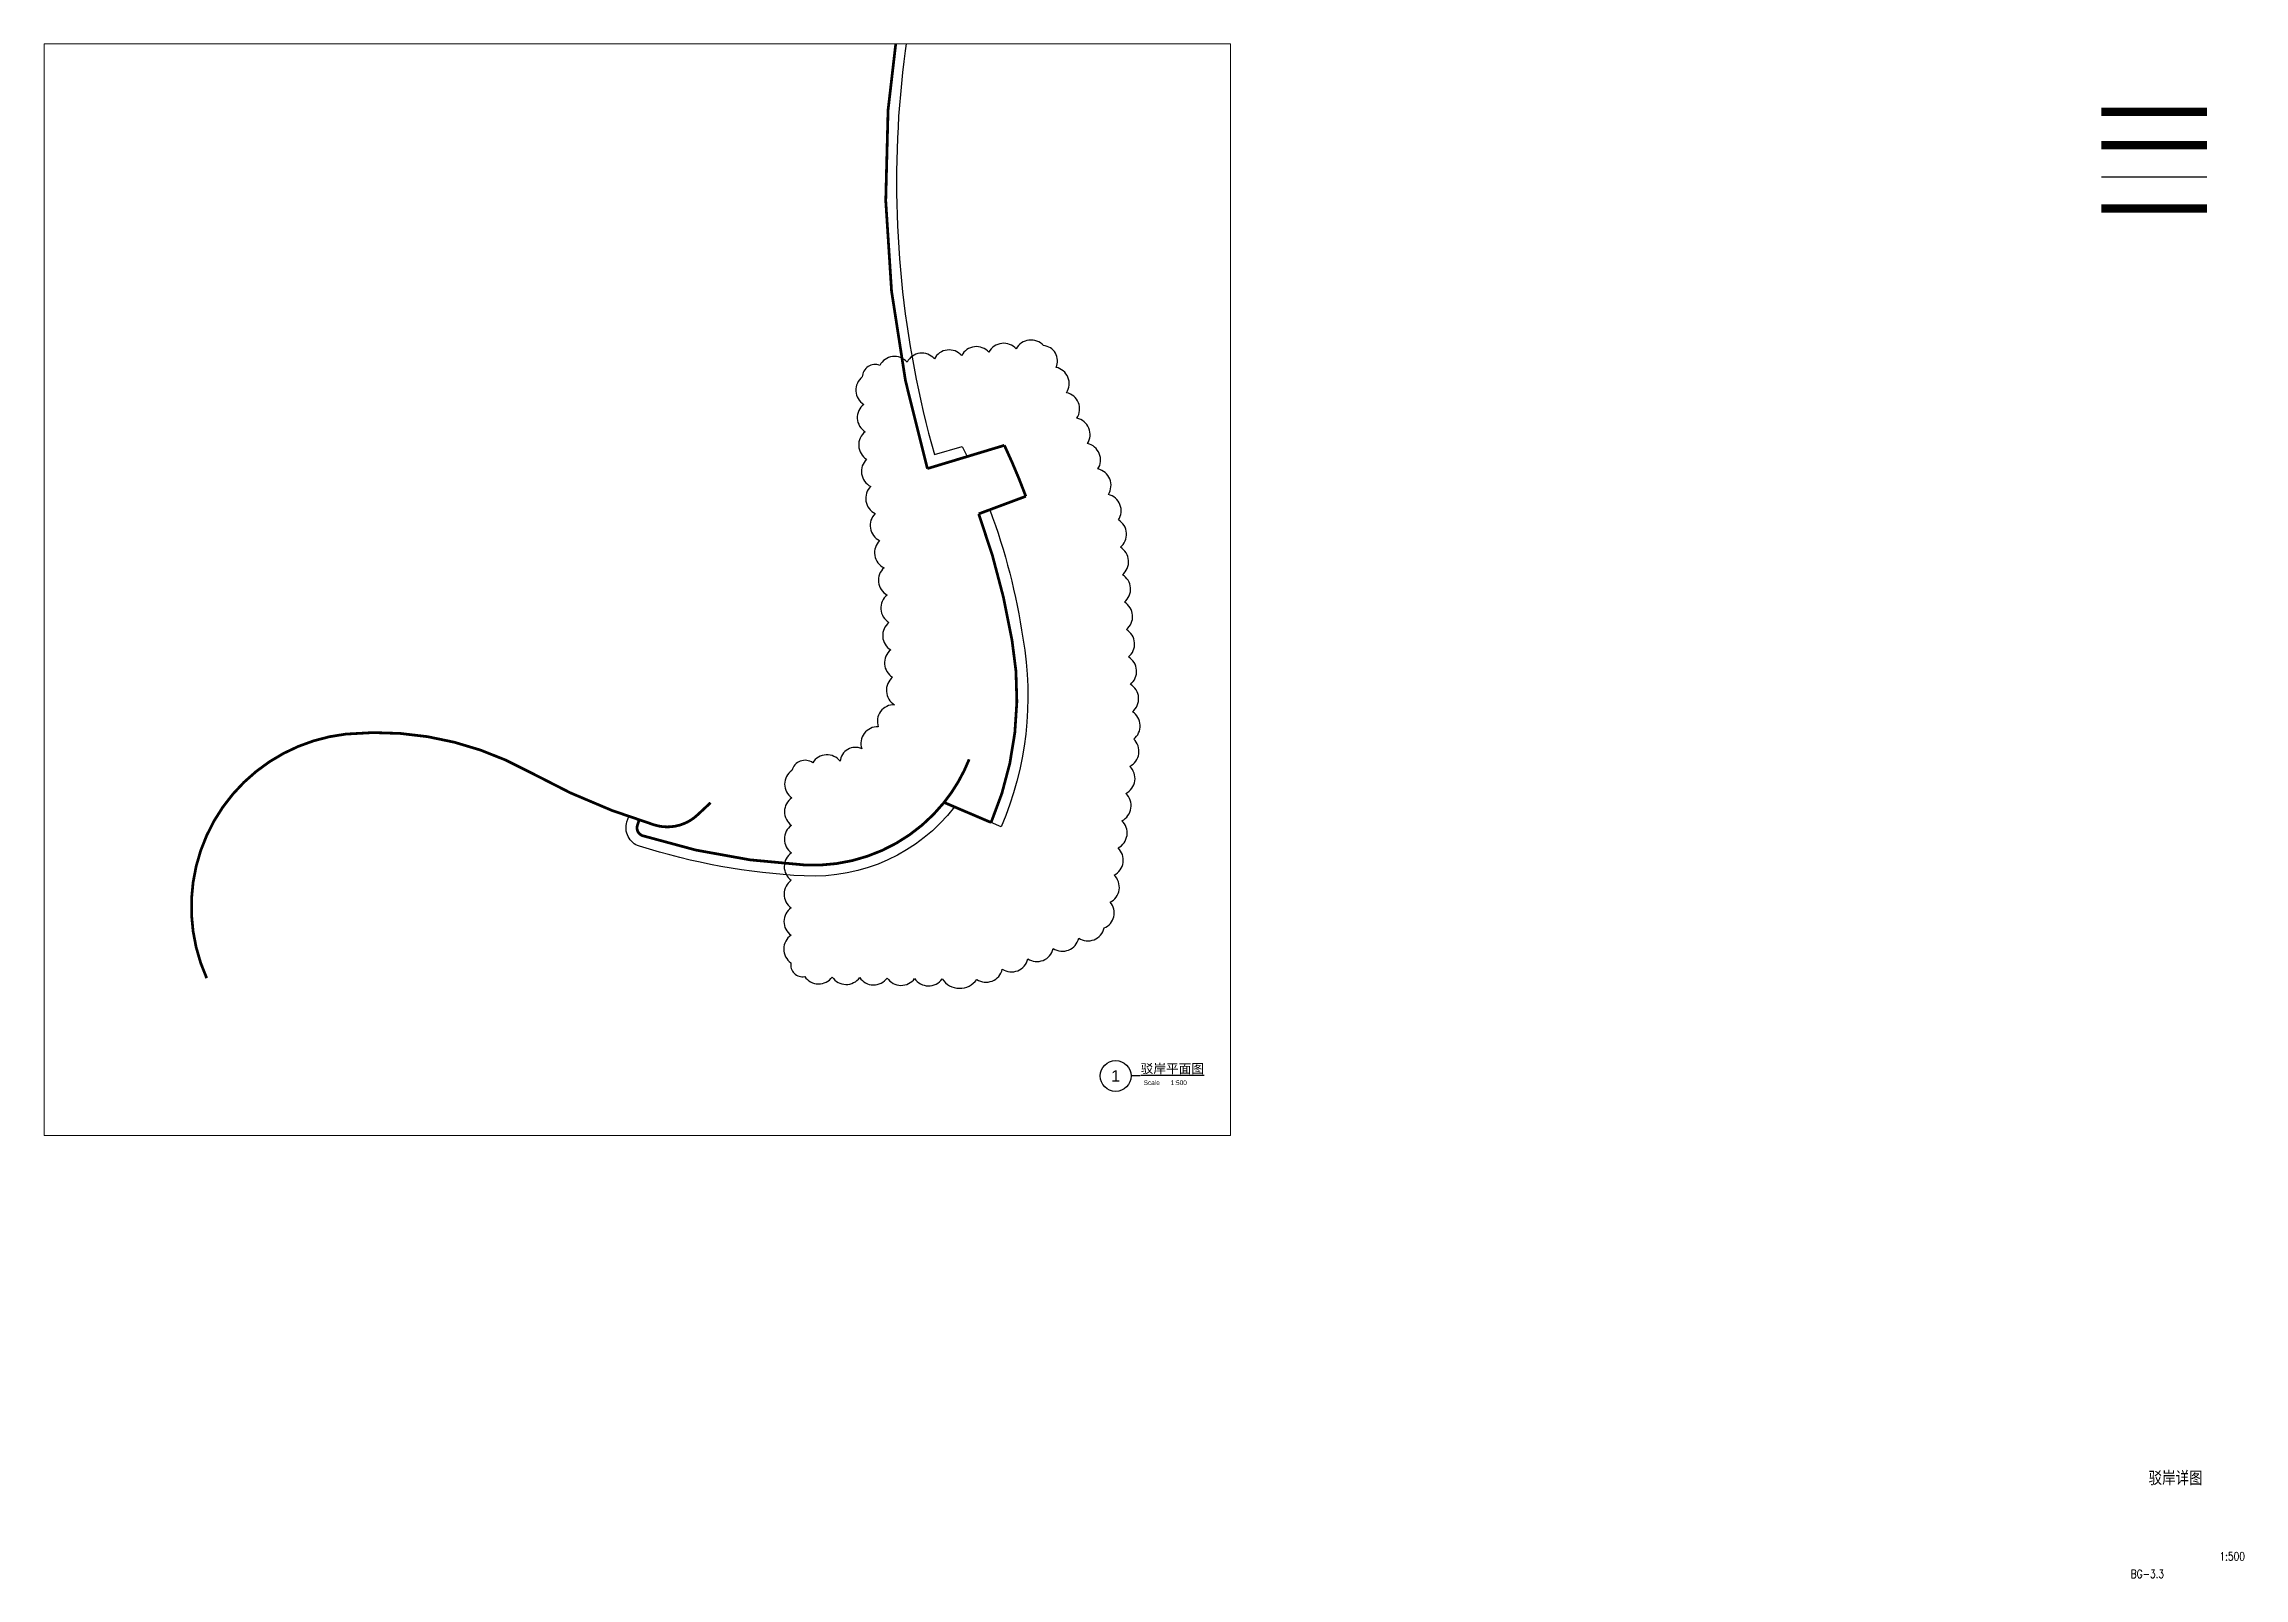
# Paper-space layout 'Layout1' of a CAD drawing. Extents: x -818 to -18, y 26 to 584.
# The model-space entities are those that its viewports show. They can reach past a viewport. Long polylines and large blocks are cut down to what shows.
import ezdxf
from ezdxf.enums import TextEntityAlignment as Align

# ---------------------------------------------------------------- set-up
doc = ezdxf.new("R2010")
doc.units = 0
doc.header["$LTSCALE"] = 10
doc.header["$MEASUREMENT"] = 0
for name, pattern in [('ACAD_ISO05W100', [34, 24, -3, 0.5, -3, 0.5, -3]), ('DASH', [0.35, 0.25, -0.1]), ('DASHDOT', [1, 0.5, -0.25, 0, -0.25])]:
    doc.linetypes.add(name, pattern=pattern)
for name, color, linetype in [('00-标注', 2, 'Continuous'), ('00-驳岸', 5, 'Continuous'), ('1', 3, 'Continuous'), ('ANNOT-TITLE', 2, 'Continuous'), ('ANNOT-TITLE-ID', 72, 'Continuous'), ('ANNOT-TITLE-SCALE', 1, 'Continuous')]:
    doc.layers.add(name, color=color, linetype=linetype)
doc.styles.add('A-TITLE', font='arial.ttf', dxfattribs={"height": 0.1875})
doc.styles.add('A-TITLE-ID', font='arial.ttf', dxfattribs={"height": 0.234375})
doc.styles.add('A-TITLE-SCALE', font='arial.ttf', dxfattribs={"height": 0.09375})
doc.styles.add('EN-1', font='romans.shx', dxfattribs={"width": 0.8})
doc.styles.add('TITLE-1', font='simhei.ttf', dxfattribs={"width": 0.8, "height": 3.5})
doc.linetypes.add('ZIGZAG', pattern='A,0.0001,-0.2,[131,ltypeshp.shx,S=0.2,R=0,X=-0.2,Y=0],-0.4,[131,ltypeshp.shx,S=0.2,R=180,X=0.2,Y=0],-0.2', length=0.8001)

# ---------------------------------------------------------------- blocks, each defined once
blk = doc.blocks.new('A-TITLE')
at = {"layer": 'ANNOT-TITLE'}
blk.add_line((0.493, 0), (0.312, 0), dxfattribs=at)
blk.add_circle((0, 0), 0.312, dxfattribs=at)
at = {"layer": 'ANNOT-TITLE', "style": 'A-TITLE'}
blk.add_attdef('%%UNAME%%', (0.506, 0.056), '', height=0.188, dxfattribs=at)
at = {"layer": 'ANNOT-TITLE-ID', "style": 'A-TITLE-ID'}
blk.add_attdef('55', text='', height=0.234, dxfattribs=at).set_placement((0, 0), align=Align.MIDDLE_CENTER)
at = {"layer": 'ANNOT-TITLE-SCALE', "style": 'A-TITLE-SCALE'}
blk.add_attdef('X"=X\'-X"', (0.529, -0.183), '', height=0.0938, dxfattribs=at)

msp = doc.modelspace()

# ---------------------------------------------------------------- linework, layer by layer
at = {"layer": '00-驳岸', "color": 6, "linetype": 'ZIGZAG', "ltscale": 0.4}
for points in [[(343911584.5, 672244144.3), (343912229, 672242251, 0.10530104), (343841860.1, 672200265.5, 0.09861868), (343819254.7, 672169027, 0.1782324), (343809629.8, 672043616.4), (343814664, 672045110.1), (343815560.7, 672043290)], [(343819697.7, 672033585.9, -0.05272765), (343825714.4, 672010188.2, -0.14549457), (343821775.1, 671975893.6), (343819935.6, 671976678.5)], [(343813292.8, 671979513.2, -0.24546502), (343785943.1, 671966950.4, -0.06397394), (343755972.6, 671972360.5, -0.41800617), (343753705.1, 671976796.2), (343754021.4, 671977753)]]:
    msp.add_lwpolyline(points, format="xyb", dxfattribs=at)
at = {"layer": '00-驳岸', "color": 1, "linetype": 'ACAD_ISO05W100', "ltscale": 0.04, "const_width": 500}
for points in [[(343808343.6, 672041071.5, -0.18162099), (343817436.7, 672169860.4, -0.05886747), (343829735.5, 672190037.4, -0.05886747)], [(343755914.2, 671977106.7), (343755604, 671976168.4, 0.41919688), (343756581.6, 671974265.6, 0.06396089), (343786044.7, 671968947.8, 0.24091988), (343811387.3, 671980326.3), (343819935.6, 671976678.5, 0.14561731), (343823739.9, 672009868.5, 0.04567382), (343817681.6, 672032833.8), (343826256.3, 672036032.5, 0.02064798), (343822353.8, 672045305.5), (343808343.6, 672041071.5)], [(343811387.3, 671980326.3, 0.07475117), (343815946.4, 671988166, -5.23483985)]]:
    msp.add_lwpolyline(points, format="xyb", dxfattribs=at)
at = {"layer": '00-驳岸', "color": 3, "linetype": 'DASHDOT', "ltscale": 1.5}
msp.add_lwpolyline([(343677254.4, 671948347.7, 500, 500, -0.5084086), (343702538.1, 671992760.2, 500, 500, -0.15279638), (343736105.9, 671985800.6, 500, 500, 0.05355862), (343758726.8, 671976218.9, 500, 500, 0.26875132), (343766533.6, 671978058.7, 500, 500, 0), (343768918.8, 671980282.5, 0, 0, 0)], format="xyseb", dxfattribs=at)

psp = doc.layouts.get("Layout1")

# ---------------------------------------------------------------- linework, layer by layer
at = {"color": 5, "linetype": 'DASH', "ltscale": 3, "const_width": 3}
psp.add_lwpolyline([(-69.47, 559.48), (-31.11, 559.48)], dxfattribs=at)
at = {"color": 1, "linetype": 'ACAD_ISO05W100', "ltscale": 0.05, "const_width": 3}
psp.add_lwpolyline([(-69.47, 547.36), (-31.11, 547.36)], dxfattribs=at)
at = {"color": 6, "linetype": 'ZIGZAG'}
psp.add_lwpolyline([(-69.47, 535.83), (-31.11, 535.83)], dxfattribs=at)
at = {"color": 3, "linetype": 'DASHDOT', "ltscale": 1.5, "const_width": 3}
psp.add_lwpolyline([(-69.47, 524.31), (-31.11, 524.31)], dxfattribs=at)
psp.add_lwpolyline([(-478.64, 243.74, 0.520567), (-469.38, 247.5, 0.520567), (-460.11, 251.26, 0.520567), (-450.85, 255.02, 0.520567), (-441.58, 258.78, 0.520567), (-432.31, 262.54, 0.520567), (-430.12, 271.84, 0.520567), (-428.7, 281.74, 0.520567), (-427.27, 291.64, 0.520567), (-425.85, 301.54, 0.520567), (-424.42, 311.44, 0.520567), (-423, 321.33, 0.520567), (-421.57, 331.23, 0.520567), (-422, 341.19, 0.520567), (-422.74, 351.17, 0.520567), (-423.47, 361.14, 0.520567), (-424.2, 371.11, 0.520567), (-424.94, 381.09, 0.520567), (-425.67, 391.06, 0.520567), (-426.4, 401.03, 0.520567), (-427.14, 411.01, 0.520567), (-430.78, 420.29, 0.520567), (-434.58, 429.54, 0.520567), (-438.38, 438.79, 0.520567), (-442.19, 448.04, 0.520567), (-445.99, 457.29, 0.520567), (-449.79, 466.53, 0.520567), (-454.38, 474.45, 0.520567), (-464.31, 473.25, 0.520567), (-474.24, 472.05, 0.520567), (-484.17, 470.85, 0.520567), (-494.09, 469.66, 0.520567), (-504.02, 468.46, 0.520567), (-513.95, 467.26, 0.520567), (-520.29, 463.04, 0.520567), (-519.77, 453.06, 0.520567), (-519.26, 443.07, 0.520567), (-518.74, 433.08, 0.520567), (-517.22, 423.2, 0.520567), (-515.61, 413.33, 0.520567), (-514, 403.47, 0.520567), (-512.38, 393.6, 0.520567), (-511.28, 383.67, 0.520567), (-510.61, 373.69, 0.520567), (-509.94, 363.71, 0.520567), (-509.26, 353.74, 0.520567), (-508.59, 343.76, 0.520567), (-514.5, 335.73, 0.520567), (-520.5, 327.73, 0.520567), (-528.33, 323.16, 0.520567), (-538.32, 322.64, 0.520567), (-545.92, 319.84, 0.520567), (-545.97, 309.85, 0.520567), (-546.03, 299.85, 0.520567), (-546.08, 289.85, 0.520567), (-546.13, 279.85, 0.520567), (-546.18, 269.85, 0.520567), (-546.23, 259.85, 0.520567), (-546.28, 249.85, 0.520567), (-541.24, 244.82, 0.520567), (-531.24, 244.65, 0.520567), (-521.24, 244.48, 0.520567), (-511.25, 244.3, 0.520567), (-501.25, 244.13, 0.520567), (-491.25, 243.96, 0.520567), (-478.64, 243.74, 0.520567)], format="xyb")

# ---------------------------------------------------------------- block references
at = {"layer": '00-标注', "xscale": 18, "yscale": 18, "zscale": 18}
psp.add_blockref('A-TITLE', (-428.13, 208.65), dxfattribs=at).add_auto_attribs({'X"=X\'-X"': ' Scale      1:500', '%%UNAME%%': '%%U驳岸平面图', '55': '1'})

# ---------------------------------------------------------------- texts
at = {"layer": '1', "color": 4, "style": 'TITLE-1', "width": 0.8}
psp.add_text('驳岸详图', height=4.5, dxfattribs=at).set_placement((-42.51, 62.52), align=Align.MIDDLE)
at = {"layer": '1', "color": 4, "style": 'EN-1', "width": 0.8}
for s, p in [('1:500', (-21.94, 32.34)), ('BG-3.3', (-52.77, 25.95))]:
    psp.add_text(s, height=3, dxfattribs=at).set_placement(p, align=Align.CENTER)

# ---------------------------------------------------------------- viewports
at = {"layer": '0', "view_target_point": (343755577.78, 672019020.97)}
psp.add_viewport(center=(-602.16, 385.58), size=(431.68, 397.2477), view_center_point=(0, 0), view_height=198623.8466, dxfattribs=at)

doc.saveas('drawing.dxf')
